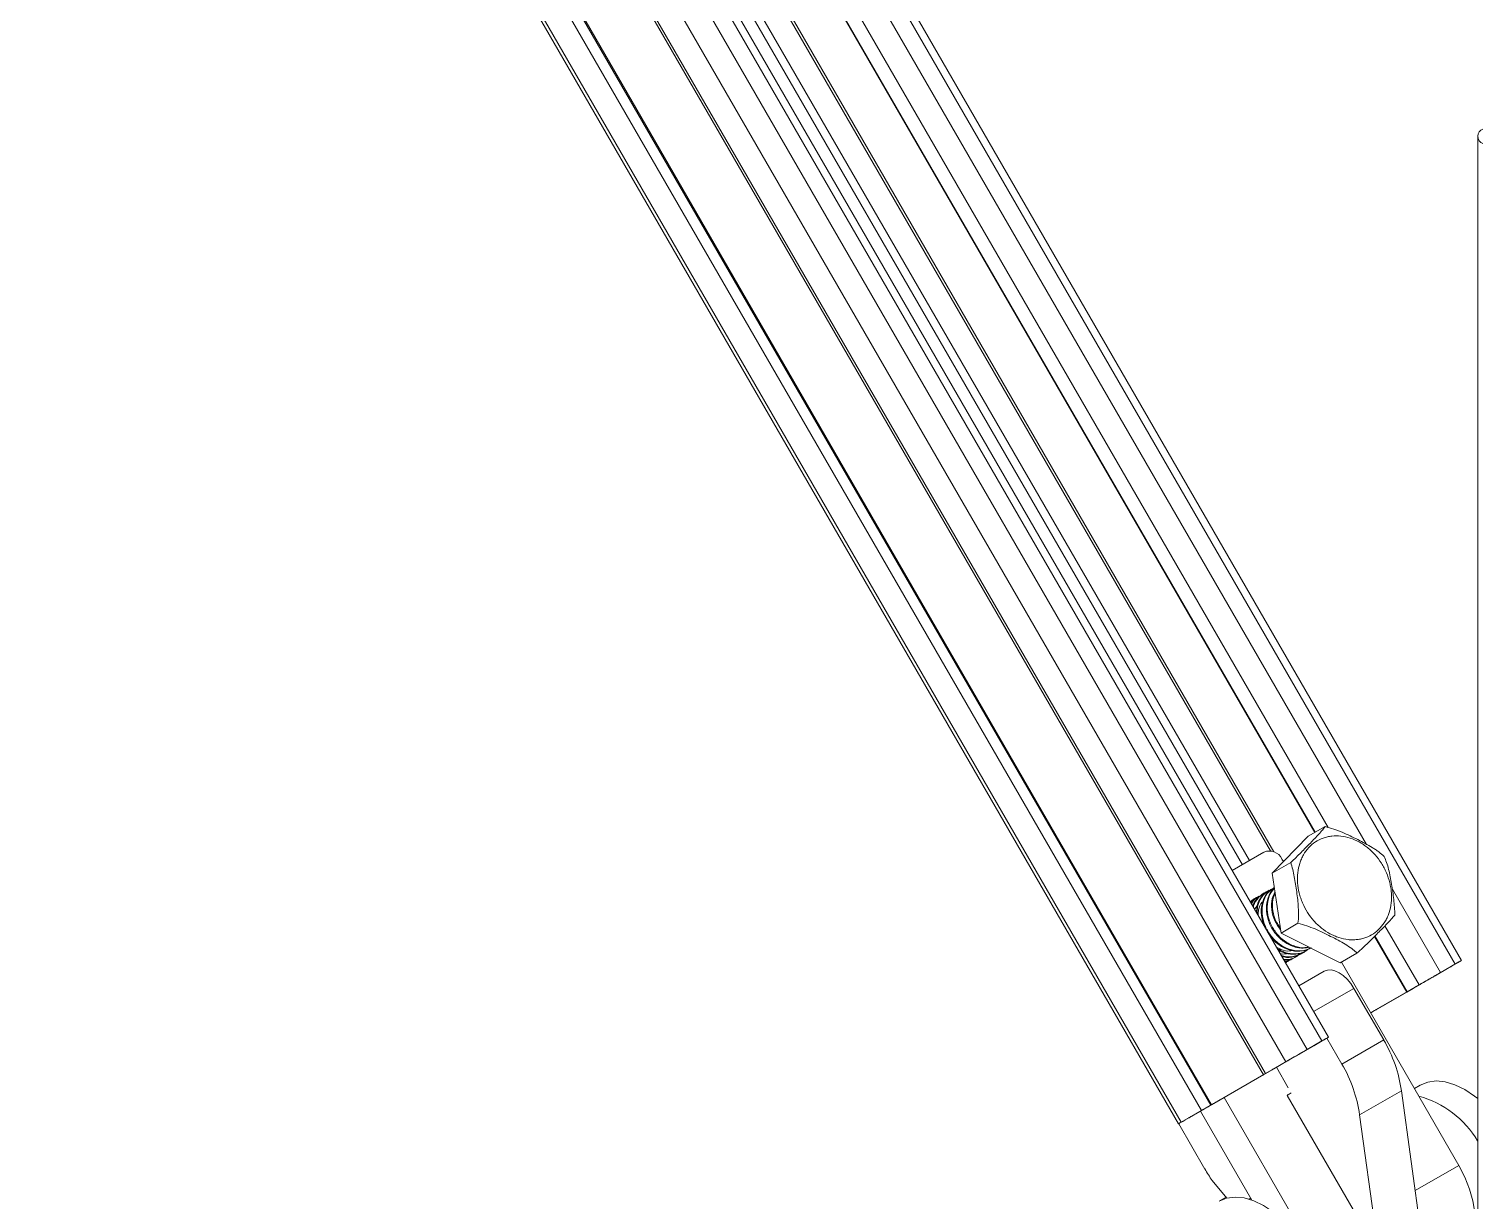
# Model space of a CAD drawing. Extents: x -976302 to -776254, y 5665 to 231437.
# Drawn here: x -793062 to -791827, y 81932 to 82927 of the extents above; entities that cross this region are included whole.
import ezdxf

# ---------------------------------------------------------------- set-up
doc = ezdxf.new("R2010")
doc.units = 0
doc.header["$LTSCALE"] = 1000
doc.header["$MEASUREMENT"] = 0

msp = doc.modelspace()

# ---------------------------------------------------------------- linework, layer by layer
at = {"linetype": 'Continuous', "lineweight": 15}
for p, q in [((-791850.4, 82132.8), (-792826.6, 83823.7)), ((-791850.4, 82132.8), (-792826.6, 83823.7)), ((-791844.9, 82136), (-792821.1, 83826.9)), ((-791844.9, 82136), (-792821.1, 83826.9)), ((-791958, 82070.7), (-792934.3, 83761.6)), ((-791958, 82070.7), (-792934.3, 83761.6)), ((-791976, 82060.3), (-792952.2, 83751.2)), ((-791976, 82060.3), (-792952.2, 83751.2)), ((-791963.5, 82067.5), (-792939.8, 83758.4)), ((-791963.5, 82067.5), (-792939.8, 83758.4)), ((-791994.2, 82049.8), (-792970.5, 83740.7)), ((-791994.2, 82049.8), (-792970.5, 83740.7)), ((-792989.5, 83729.7), (-792013.2, 82038.8)), ((-792989.5, 83729.7), (-792013.2, 82038.8)), ((-792011.5, 82039.8), (-792987.7, 83730.7)), ((-792011.5, 82039.8), (-792987.7, 83730.7)), ((-792058, 82012.9), (-793034.3, 83703.9)), ((-792058, 82012.9), (-793034.3, 83703.9)), ((-792057.3, 82013.3), (-793033.6, 83704.3)), ((-792057.3, 82013.3), (-793033.6, 83704.3)), ((-791925.7, 82234.5), (-792776.1, 83707.5)), ((-791925.7, 82234.5), (-792776.1, 83707.5)), ((-793061.7, 83688), (-792085.4, 81997.1)), ((-793061.7, 83688), (-792085.4, 81997.1)), ((-792083, 81998.5), (-793059.3, 83689.4)), ((-792083, 81998.5), (-793059.3, 83689.4)), ((-792065.8, 82008.5), (-793042, 83699.4)), ((-792065.8, 82008.5), (-793042, 83699.4)), ((-791969.7, 82244.6), (-792789.5, 83664.5)), ((-791969.7, 82244.6), (-792789.5, 83664.5)), ((-791969.4, 82244.8), (-792789.1, 83664.7)), ((-791969.4, 82244.8), (-792789.1, 83664.7)), ((-791958.4, 82249), (-792780, 83672.1)), ((-791958.4, 82249), (-792780, 83672.1)), ((-792821.8, 83639.9), (-792007.2, 82229)), ((-792821.8, 83639.9), (-792007.2, 82229)), ((-792004.4, 82228.2), (-792821, 83642.6)), ((-792004.4, 82228.2), (-792821, 83642.6)), ((-792025, 82220.9), (-792837.7, 83628.5)), ((-792025, 82220.9), (-792837.7, 83628.5)), ((-792031, 82217.3), (-792843.7, 83625)), ((-792031, 82217.3), (-792843.7, 83625)), ((-791831.2, 82836.2), (-791831.2, 81603.5)), ((-791831.2, 82836.2), (-791831.2, 81603.5)), ((-791975.3, 82241.4), (-791960.9, 82249.7)), ((-791975.3, 82241.4), (-791960.9, 82249.7)), ((-791975.3, 82241.4), (-792005.9, 82210)), ((-791975.3, 82241.4), (-792005.9, 82210)), ((-792012.8, 82227.9), (-792039.8, 82212.3)), ((-792012.8, 82227.9), (-792039.8, 82212.3)), ((-792005.9, 82210), (-791990.1, 82219.1)), ((-792005.9, 82210), (-791990.1, 82219.1)), ((-791997.6, 82222.1), (-791996.3, 82219.9)), ((-791997.6, 82222.1), (-791996.3, 82219.9)), ((-792005.9, 82210), (-791998.3, 82159.2)), ((-792005.9, 82210), (-791998.3, 82159.2)), ((-792012.8, 82193), (-792013.5, 82192.6)), ((-792012.8, 82193), (-792013.5, 82192.6)), ((-792008.4, 82195.6), (-792009.1, 82195.1)), ((-792008.4, 82195.6), (-792009.1, 82195.1)), ((-792004.1, 82198), (-792004.7, 82197.7)), ((-792004.1, 82198), (-792004.7, 82197.7)), ((-791862.8, 82125.6), (-791903.7, 82196.5)), ((-791862.8, 82125.6), (-791903.7, 82196.5)), ((-792022.2, 82187.3), (-792024.4, 82185.6)), ((-792022.2, 82187.3), (-792024.4, 82185.6)), ((-792021.6, 82187.9), (-792022.3, 82187.5)), ((-792021.6, 82187.9), (-792022.3, 82187.5)), ((-792020.7, 82179.3), (-792018.3, 82183)), ((-792020.7, 82179.3), (-792018.3, 82183)), ((-792017.2, 82190.5), (-792017.9, 82190.1)), ((-792017.2, 82190.5), (-792017.9, 82190.1)), ((-791998.3, 82159.2), (-791983.9, 82167.5)), ((-791998.3, 82159.2), (-791983.9, 82167.5)), ((-791998.3, 82159.2), (-791948.2, 82133.8)), ((-791998.3, 82159.2), (-791948.2, 82133.8)), ((-791891.5, 82109.1), (-791918.8, 82156.4)), ((-791891.5, 82109.1), (-791918.8, 82156.4)), ((-791891.1, 82109.3), (-791918.5, 82156.7)), ((-791891.1, 82109.3), (-791918.5, 82156.7)), ((-791881.1, 82115.1), (-791910.1, 82165.3)), ((-791881.1, 82115.1), (-791910.1, 82165.3)), ((-791976.7, 82144.1), (-791976, 82144.5)), ((-791976.7, 82144.1), (-791976, 82144.5)), ((-791994.3, 82134), (-791993.6, 82134.4)), ((-791994.3, 82134), (-791993.6, 82134.4)), ((-791989.9, 82136.5), (-791989.2, 82136.9)), ((-791989.9, 82136.5), (-791989.2, 82136.9)), ((-791985.5, 82139), (-791984.8, 82139.4)), ((-791985.5, 82139), (-791984.8, 82139.4)), ((-791981.1, 82141.6), (-791980.4, 82142)), ((-791981.1, 82141.6), (-791980.4, 82142)), ((-791948.2, 82133.8), (-791933.8, 82142.1)), ((-791948.2, 82133.8), (-791933.8, 82142.1)), ((-791947, 82134.5), (-791847.3, 81961.7)), ((-791947, 82134.5), (-791847.3, 81961.7)), ((-791847.3, 82134.6), (-791864.5, 82124.6)), ((-791847.3, 82134.6), (-791864.5, 82124.6)), ((-791862.8, 82125.6), (-791850.4, 82132.8)), ((-791862.8, 82125.6), (-791850.4, 82132.8)), ((-791961.6, 82126.7), (-791983.2, 82114.3)), ((-791961.6, 82126.7), (-791983.2, 82114.3)), ((-791873, 82119.8), (-791917.5, 82094.1)), ((-791873, 82119.8), (-791917.5, 82094.1)), ((-791873.9, 82119.2), (-791884, 82113.4)), ((-791873.9, 82119.2), (-791884, 82113.4)), ((-791871.6, 82120.5), (-791854.4, 82130.5)), ((-791871.6, 82120.5), (-791854.4, 82130.5)), ((-791855.4, 82129.9), (-791867.9, 82122.7)), ((-791855.4, 82129.9), (-791867.9, 82122.7)), ((-791854.4, 82130.5), (-791854.4, 82130.5)), ((-791854.4, 82130.5), (-791854.4, 82130.5)), ((-791936.4, 82112.2), (-791970.6, 82092.5)), ((-791936.4, 82112.2), (-791970.6, 82092.5)), ((-791911.1, 82068.4), (-791936.4, 82112.2)), ((-791911.1, 82068.4), (-791936.4, 82112.2)), ((-791922.1, 82091.4), (-791880.1, 82115.6)), ((-791922.1, 82091.4), (-791880.1, 82115.6)), ((-791886.2, 82112.2), (-791891.5, 82109.1)), ((-791886.2, 82112.2), (-791891.5, 82109.1)), ((-791891.5, 82109.1), (-791891.1, 82109.3)), ((-791891.5, 82109.1), (-791891.1, 82109.3)), ((-791891.1, 82109.3), (-791881.1, 82115.1)), ((-791891.1, 82109.3), (-791881.1, 82115.1)), ((-791884, 82113.4), (-791886.2, 82112.2)), ((-791884, 82113.4), (-791886.2, 82112.2)), ((-791917, 82094.3), (-791917, 82094.3)), ((-791917, 82094.3), (-791917, 82094.3)), ((-791918.8, 82093.3), (-791922.1, 82091.4)), ((-791918.8, 82093.3), (-791922.1, 82091.4)), ((-791946.7, 82047.9), (-791959.4, 82069.9)), ((-791946.7, 82047.9), (-791959.4, 82069.9)), ((-791968.6, 82064.6), (-791981, 82057.4)), ((-791968.6, 82064.6), (-791981, 82057.4)), ((-791972.6, 82062.2), (-791978, 82059.2)), ((-791972.6, 82062.2), (-791978, 82059.2)), ((-791978, 82059.2), (-791977.6, 82059.4)), ((-791978, 82059.2), (-791977.6, 82059.4)), ((-791977.6, 82059.4), (-791967.5, 82065.2)), ((-791977.6, 82059.4), (-791967.5, 82065.2)), ((-791976, 82060.3), (-791963.5, 82067.5)), ((-791976, 82060.3), (-791963.5, 82067.5)), ((-791970.5, 82063.5), (-791972.6, 82062.2)), ((-791970.5, 82063.5), (-791972.6, 82062.2)), ((-791960.4, 82069.3), (-791970.5, 82063.5)), ((-791960.4, 82069.3), (-791970.5, 82063.5)), ((-791967.5, 82065.2), (-791967.5, 82065.2)), ((-791967.5, 82065.2), (-791967.5, 82065.2)), ((-791911.1, 82068.4), (-791946.7, 82047.9)), ((-791911.1, 82068.4), (-791946.7, 82047.9)), ((-792011.5, 82039.8), (-791994.2, 82049.8)), ((-792011.5, 82039.8), (-791994.2, 82049.8)), ((-791987.1, 82053.9), (-792004.4, 82043.9)), ((-791987.1, 82053.9), (-792004.4, 82043.9)), ((-792002.2, 82045.2), (-791992.1, 82027.7)), ((-792002.2, 82045.2), (-791992.1, 82027.7)), ((-792057.3, 82013.3), (-792012.8, 82039)), ((-792057.3, 82013.3), (-792012.8, 82039)), ((-792005.7, 82043.1), (-792050.2, 82017.5)), ((-792005.7, 82043.1), (-792050.2, 82017.5)), ((-792012.8, 82039), (-792012.8, 82039)), ((-792012.8, 82039), (-792012.8, 82039)), ((-792004.3, 82044), (-792004.3, 82044)), ((-792004.3, 82044), (-792004.3, 82044)), ((-791993.2, 82021.3), (-791989.6, 82023.4)), ((-791993.2, 82021.3), (-791989.6, 82023.4)), ((-791992.1, 82021.9), (-791993.2, 82021.3)), ((-791992.1, 82021.9), (-791993.2, 82021.3)), ((-791993.2, 82021.3), (-791930.9, 81913.5)), ((-791993.2, 82021.3), (-791930.9, 81913.5)), ((-791896.1, 82025.2), (-791931.7, 82004.7)), ((-791896.1, 82025.2), (-791931.7, 82004.7)), ((-791878.6, 81899.3), (-791896.1, 82025.2)), ((-791878.6, 81899.3), (-791896.1, 82025.2)), ((-791885, 82027.1), (-791880, 82030)), ((-791885, 82027.1), (-791880, 82030)), ((-792083, 81998.5), (-792065.8, 82008.5)), ((-792083, 81998.5), (-792065.8, 82008.5)), ((-792066.8, 82007.9), (-792079.9, 82000.3)), ((-792066.8, 82007.9), (-792079.9, 82000.3)), ((-792058.6, 82012.6), (-792075.9, 82002.6)), ((-792058.6, 82012.6), (-792075.9, 82002.6)), ((-792074.9, 82003.2), (-792066.8, 82007.9)), ((-792074.9, 82003.2), (-792066.8, 82007.9)), ((-792023.2, 81932.3), (-792066.8, 82007.9)), ((-792023.2, 81932.3), (-792066.8, 82007.9)), ((-792046.7, 82019.5), (-791971.8, 81889.8)), ((-792046.7, 82019.5), (-791971.8, 81889.8)), ((-792085.2, 81997.2), (-792063, 81958.7)), ((-792085.2, 81997.2), (-792063, 81958.7)), ((-792074.9, 82003.2), (-792074.9, 82003.2)), ((-792074.9, 82003.2), (-792074.9, 82003.2)), ((-791914.2, 81878.8), (-791931.7, 82004.7)), ((-791914.2, 81878.8), (-791931.7, 82004.7)), ((-791847.3, 81961.7), (-791884.3, 81940.3)), ((-791847.3, 81961.7), (-791884.3, 81940.3)), ((-792056.7, 81948.9), (-792044.2, 81934)), ((-792056.7, 81948.9), (-792044.2, 81934)), ((-792044.9, 81934.8), (-792050.1, 81931.8)), ((-792044.9, 81934.8), (-792050.1, 81931.8)), ((-792024, 81933.8), (-792025.3, 81933)), ((-792024, 81933.8), (-792025.3, 81933))]:
    msp.add_line(p, q, dxfattribs=at)
at = {"linetype": 'Continuous', "lineweight": 15, "flags": 128}
for points in [[(-791850.4, 82132.8), (-791848.4, 82133.9), (-791846.9, 82134.8), (-791845.7, 82135.5), (-791845, 82135.9), (-791844.9, 82136), (-791845.2, 82135.8), (-791846, 82135.3), (-791847.3, 82134.6)], [(-791850.4, 82132.8), (-791848.4, 82133.9), (-791846.9, 82134.8), (-791845.7, 82135.5), (-791845, 82135.9), (-791844.9, 82136), (-791845.2, 82135.8), (-791846, 82135.3), (-791847.3, 82134.6)], [(-791936.4, 82112.2), (-791939.1, 82116.3), (-791942.2, 82120), (-791945.5, 82123.1), (-791949, 82125.5), (-791952.5, 82127.1), (-791955.8, 82127.8), (-791958.9, 82127.7), (-791961.6, 82126.7)], [(-791936.4, 82112.2), (-791939.1, 82116.3), (-791942.2, 82120), (-791945.5, 82123.1), (-791949, 82125.5), (-791952.5, 82127.1), (-791955.8, 82127.8), (-791958.9, 82127.7), (-791961.6, 82126.7)], [(-791881.1, 82115.1), (-791879.4, 82116.1), (-791877.4, 82117.2), (-791875.1, 82118.6), (-791872.6, 82120), (-791870, 82121.5), (-791867.5, 82122.9), (-791865.1, 82124.3), (-791862.8, 82125.6)], [(-791881.1, 82115.1), (-791879.4, 82116.1), (-791877.4, 82117.2), (-791875.1, 82118.6), (-791872.6, 82120), (-791870, 82121.5), (-791867.5, 82122.9), (-791865.1, 82124.3), (-791862.8, 82125.6)], [(-791880.1, 82115.6), (-791879.2, 82116.2), (-791878.2, 82116.8), (-791877.2, 82117.3), (-791876.1, 82117.9), (-791875, 82118.6), (-791873.9, 82119.2), (-791872.8, 82119.9), (-791871.6, 82120.5)], [(-791880.1, 82115.6), (-791879.2, 82116.2), (-791878.2, 82116.8), (-791877.2, 82117.3), (-791876.1, 82117.9), (-791875, 82118.6), (-791873.9, 82119.2), (-791872.8, 82119.9), (-791871.6, 82120.5)], [(-791867.9, 82122.7), (-791868.6, 82122.3), (-791869.4, 82121.8), (-791870.3, 82121.3), (-791871.1, 82120.8), (-791871.9, 82120.4), (-791872.7, 82119.9), (-791873.4, 82119.5), (-791873.9, 82119.2)], [(-791867.9, 82122.7), (-791868.6, 82122.3), (-791869.4, 82121.8), (-791870.3, 82121.3), (-791871.1, 82120.8), (-791871.9, 82120.4), (-791872.7, 82119.9), (-791873.4, 82119.5), (-791873.9, 82119.2)], [(-791872.3, 82120.2), (-791872.4, 82120.1), (-791872.5, 82120), (-791872.6, 82120), (-791872.7, 82119.9), (-791872.8, 82119.9), (-791872.8, 82119.8), (-791872.9, 82119.8), (-791873, 82119.8)], [(-791872.3, 82120.2), (-791872.4, 82120.1), (-791872.5, 82120), (-791872.6, 82120), (-791872.7, 82119.9), (-791872.8, 82119.9), (-791872.8, 82119.8), (-791872.9, 82119.8), (-791873, 82119.8)], [(-791864.5, 82124.6), (-791865.2, 82124.2), (-791866, 82123.8), (-791866.9, 82123.2), (-791867.9, 82122.7), (-791868.9, 82122.1), (-791870, 82121.5), (-791871.1, 82120.8), (-791872.3, 82120.2)], [(-791864.5, 82124.6), (-791865.2, 82124.2), (-791866, 82123.8), (-791866.9, 82123.2), (-791867.9, 82122.7), (-791868.9, 82122.1), (-791870, 82121.5), (-791871.1, 82120.8), (-791872.3, 82120.2)], [(-791854.4, 82130.5), (-791853.9, 82130.8), (-791853.7, 82130.9), (-791853.6, 82131), (-791853.6, 82130.9), (-791853.9, 82130.8), (-791854.2, 82130.6), (-791854.8, 82130.3), (-791855.4, 82129.9)], [(-791854.4, 82130.5), (-791853.9, 82130.8), (-791853.7, 82130.9), (-791853.6, 82131), (-791853.6, 82130.9), (-791853.9, 82130.8), (-791854.2, 82130.6), (-791854.8, 82130.3), (-791855.4, 82129.9)], [(-791917.6, 82094), (-791917.3, 82094.2), (-791917.1, 82094.3), (-791917, 82094.3), (-791917.1, 82094.3), (-791917.4, 82094.1), (-791917.7, 82093.9), (-791918.2, 82093.6), (-791918.8, 82093.3)], [(-791917.6, 82094), (-791917.3, 82094.2), (-791917.1, 82094.3), (-791917, 82094.3), (-791917.1, 82094.3), (-791917.4, 82094.1), (-791917.7, 82093.9), (-791918.2, 82093.6), (-791918.8, 82093.3)], [(-791917.5, 82094.1), (-791917.5, 82094), (-791917.6, 82094), (-791917.6, 82094), (-791917.6, 82094), (-791917.6, 82094), (-791917.6, 82094), (-791917.6, 82094), (-791917.6, 82094)], [(-791917.5, 82094.1), (-791917.5, 82094), (-791917.6, 82094), (-791917.6, 82094), (-791917.6, 82094), (-791917.6, 82094), (-791917.6, 82094), (-791917.6, 82094), (-791917.6, 82094)], [(-791963.5, 82067.5), (-791961.6, 82068.6), (-791960, 82069.5), (-791958.9, 82070.2), (-791958.2, 82070.6), (-791958, 82070.7), (-791958.3, 82070.5), (-791959.1, 82070), (-791960.4, 82069.3)], [(-791963.5, 82067.5), (-791961.6, 82068.6), (-791960, 82069.5), (-791958.9, 82070.2), (-791958.2, 82070.6), (-791958, 82070.7), (-791958.3, 82070.5), (-791959.1, 82070), (-791960.4, 82069.3)], [(-791994.2, 82049.8), (-791992.5, 82050.7), (-791990.5, 82051.9), (-791988.2, 82053.2), (-791985.7, 82054.7), (-791983.2, 82056.1), (-791980.6, 82057.6), (-791978.2, 82059), (-791976, 82060.3)], [(-791994.2, 82049.8), (-791992.5, 82050.7), (-791990.5, 82051.9), (-791988.2, 82053.2), (-791985.7, 82054.7), (-791983.2, 82056.1), (-791980.6, 82057.6), (-791978.2, 82059), (-791976, 82060.3)], [(-791981, 82057.4), (-791981.8, 82057), (-791982.6, 82056.5), (-791983.4, 82056), (-791984.3, 82055.5), (-791985.1, 82055), (-791985.9, 82054.6), (-791986.5, 82054.2), (-791987.1, 82053.9)], [(-791981, 82057.4), (-791981.8, 82057), (-791982.6, 82056.5), (-791983.4, 82056), (-791984.3, 82055.5), (-791985.1, 82055), (-791985.9, 82054.6), (-791986.5, 82054.2), (-791987.1, 82053.9)], [(-791967.5, 82065.2), (-791967.1, 82065.4), (-791966.8, 82065.6), (-791966.7, 82065.6), (-791966.8, 82065.6), (-791967, 82065.5), (-791967.4, 82065.3), (-791967.9, 82065), (-791968.6, 82064.6)], [(-791967.5, 82065.2), (-791967.1, 82065.4), (-791966.8, 82065.6), (-791966.7, 82065.6), (-791966.8, 82065.6), (-791967, 82065.5), (-791967.4, 82065.3), (-791967.9, 82065), (-791968.6, 82064.6)], [(-792012.7, 82039.1), (-792013, 82038.9), (-792013.2, 82038.8), (-792013.2, 82038.8), (-792013.1, 82038.8), (-792012.9, 82039), (-792012.6, 82039.2), (-792012.1, 82039.5), (-792011.5, 82039.8)], [(-792012.7, 82039.1), (-792013, 82038.9), (-792013.2, 82038.8), (-792013.2, 82038.8), (-792013.1, 82038.8), (-792012.9, 82039), (-792012.6, 82039.2), (-792012.1, 82039.5), (-792011.5, 82039.8)], [(-792012.8, 82039), (-792012.8, 82039.1), (-792012.7, 82039.1), (-792012.7, 82039.1), (-792012.7, 82039.1), (-792012.7, 82039.1), (-792012.7, 82039.1), (-792012.7, 82039.1), (-792012.7, 82039.1)], [(-792012.8, 82039), (-792012.8, 82039.1), (-792012.7, 82039.1), (-792012.7, 82039.1), (-792012.7, 82039.1), (-792012.7, 82039.1), (-792012.7, 82039.1), (-792012.7, 82039.1), (-792012.7, 82039.1)], [(-792004.4, 82043.9), (-792004.3, 82044), (-792004.3, 82043.9), (-792004.4, 82043.9), (-792004.5, 82043.8), (-792004.7, 82043.7), (-792005, 82043.6), (-792005.3, 82043.4), (-792005.7, 82043.1)], [(-792004.4, 82043.9), (-792004.3, 82044), (-792004.3, 82043.9), (-792004.4, 82043.9), (-792004.5, 82043.8), (-792004.7, 82043.7), (-792005, 82043.6), (-792005.3, 82043.4), (-792005.7, 82043.1)], [(-791880, 82030), (-791873.7, 82032.6), (-791866.5, 82033.5), (-791858.8, 82032.7), (-791850.7, 82030.3), (-791842.3, 82026.2), (-791834, 82020.6), (-791831.2, 82018.5)], [(-791880, 82030), (-791873.7, 82032.6), (-791866.5, 82033.5), (-791858.8, 82032.7), (-791850.7, 82030.3), (-791842.3, 82026.2), (-791834, 82020.6), (-791831.2, 82018.5)], [(-792065.8, 82008.5), (-792065.1, 82008.9), (-792064.2, 82009.3), (-792063.3, 82009.9), (-792062.4, 82010.4), (-792061.3, 82011), (-792060.3, 82011.6), (-792059.1, 82012.3), (-792058, 82012.9)], [(-792065.8, 82008.5), (-792065.1, 82008.9), (-792064.2, 82009.3), (-792063.3, 82009.9), (-792062.4, 82010.4), (-792061.3, 82011), (-792060.3, 82011.6), (-792059.1, 82012.3), (-792058, 82012.9)], [(-792057.9, 82013), (-792058, 82012.9), (-792058.1, 82012.9), (-792058.2, 82012.8), (-792058.3, 82012.7), (-792058.4, 82012.7), (-792058.5, 82012.6), (-792058.6, 82012.6), (-792058.6, 82012.6)], [(-792057.9, 82013), (-792058, 82012.9), (-792058.1, 82012.9), (-792058.2, 82012.8), (-792058.3, 82012.7), (-792058.4, 82012.7), (-792058.5, 82012.6), (-792058.6, 82012.6), (-792058.6, 82012.6)], [(-792058, 82012.9), (-792057.9, 82013), (-792057.8, 82013.1), (-792057.7, 82013.1), (-792057.6, 82013.2), (-792057.5, 82013.2), (-792057.4, 82013.3), (-792057.4, 82013.3), (-792057.3, 82013.3)], [(-792058, 82012.9), (-792057.9, 82013), (-792057.8, 82013.1), (-792057.7, 82013.1), (-792057.6, 82013.2), (-792057.5, 82013.2), (-792057.4, 82013.3), (-792057.4, 82013.3), (-792057.3, 82013.3)], [(-792050.2, 82017.5), (-792050.9, 82017), (-792051.7, 82016.6), (-792052.6, 82016.1), (-792053.6, 82015.5), (-792054.6, 82014.9), (-792055.7, 82014.3), (-792056.8, 82013.6), (-792057.9, 82013)], [(-792050.2, 82017.5), (-792050.9, 82017), (-792051.7, 82016.6), (-792052.6, 82016.1), (-792053.6, 82015.5), (-792054.6, 82014.9), (-792055.7, 82014.3), (-792056.8, 82013.6), (-792057.9, 82013)], [(-792079.9, 82000.3), (-792081.8, 81999.2), (-792083.4, 81998.3), (-792084.6, 81997.6), (-792085.2, 81997.2), (-792085.4, 81997.1), (-792085.1, 81997.3), (-792084.3, 81997.8), (-792083, 81998.5)], [(-792079.9, 82000.3), (-792081.8, 81999.2), (-792083.4, 81998.3), (-792084.6, 81997.6), (-792085.2, 81997.2), (-792085.4, 81997.1), (-792085.1, 81997.3), (-792084.3, 81997.8), (-792083, 81998.5)], [(-792075.9, 82002.6), (-792076.3, 82002.4), (-792076.6, 82002.2), (-792076.7, 82002.1), (-792076.7, 82002.2), (-792076.4, 82002.3), (-792076, 82002.5), (-792075.5, 82002.8), (-792074.9, 82003.2)], [(-792075.9, 82002.6), (-792076.3, 82002.4), (-792076.6, 82002.2), (-792076.7, 82002.1), (-792076.7, 82002.2), (-792076.4, 82002.3), (-792076, 82002.5), (-792075.5, 82002.8), (-792074.9, 82003.2)], [(-791847.3, 81961.7), (-791842.2, 81951.8), (-791838.2, 81941.7), (-791835.3, 81931.6), (-791833.8, 81921.8), (-791833.5, 81912.5), (-791834.6, 81904.1), (-791836.9, 81896.8), (-791840.5, 81890.7), (-791845.2, 81886.1), (-791847.3, 81884.7)], [(-791847.3, 81961.7), (-791842.2, 81951.8), (-791838.2, 81941.7), (-791835.3, 81931.6), (-791833.8, 81921.8), (-791833.5, 81912.5), (-791834.6, 81904.1), (-791836.9, 81896.8), (-791840.5, 81890.7), (-791845.2, 81886.1), (-791847.3, 81884.7)], [(-792050.8, 81931.4), (-792044.5, 81934), (-792037.3, 81934.9), (-792029.6, 81934.1), (-792021.5, 81931.7), (-792013.1, 81927.6), (-792004.8, 81922), (-791996.6, 81915.1), (-791988.9, 81906.9), (-791981.7, 81897.7), (-791975.4, 81887.8), (-791969.9, 81877.3), (-791965.5, 81866.5), (-791962.3, 81855.7), (-791960.4, 81845.2), (-791959.7, 81835.2)], [(-792050.8, 81931.4), (-792044.5, 81934), (-792037.3, 81934.9), (-792029.6, 81934.1), (-792021.5, 81931.7), (-792013.1, 81927.6), (-792004.8, 81922), (-791996.6, 81915.1), (-791988.9, 81906.9), (-791981.7, 81897.7), (-791975.4, 81887.8), (-791969.9, 81877.3), (-791965.5, 81866.5), (-791962.3, 81855.7), (-791960.4, 81845.2), (-791959.7, 81835.2)]]:
    msp.add_lwpolyline(points, dxfattribs=at)
at = {"linetype": 'Continuous', "lineweight": 15}
for centre, radius, start, end in [((-791824.5, 82836.2), 6.59, 110.7834, 249.2166), ((-791824.5, 82836.2), 6.59, 110.7834, 249.2166), ((-792008.1, 82217.3), 11.6, 24.8163, 113.6431), ((-792008.1, 82217.3), 11.6, 24.8163, 113.6431), ((-792010.9, 82009.4), 115.9, 7.8277, 30.5958), ((-792010.9, 82009.4), 115.9, 7.8277, 30.5958), ((-792046.4, 81988.9), 115.9, 7.8277, 30.5958), ((-792046.4, 81988.9), 115.9, 7.8277, 30.5958), ((-791904, 81938.9), 84.8, 30.9555, 74.4569), ((-791904, 81938.9), 84.8, 30.9555, 74.4569), ((-791950.6, 82023.6), 129.8, 209.9918, 215.1514), ((-791950.6, 82023.6), 129.8, 209.9918, 215.1514)]:
    msp.add_arc(centre, radius, start, end, dxfattribs=at)
for points, knots in [([(-791960.9, 82249.7), (-791961.5, 82248.8), (-791962.3, 82247.8), (-791964.1, 82245.7), (-791965.1, 82244.5), (-791967.3, 82242.1), (-791968.5, 82240.8), (-791970.9, 82238.3), (-791972.1, 82237), (-791974.6, 82234.4), (-791975.9, 82233.1), (-791978.6, 82230.4), (-791979.9, 82229), (-791982.7, 82226.3), (-791984.1, 82224.9), (-791987, 82222), (-791988.5, 82220.6), (-791990.1, 82219.1)], [0, 0, 0, 0, 0.125, 0.125, 0.25, 0.25, 0.375, 0.375, 0.5, 0.5, 0.625, 0.625, 0.75, 0.75, 0.875, 0.875, 1, 1, 1, 1]), ([(-791960.9, 82249.7), (-791961.5, 82248.8), (-791962.3, 82247.8), (-791964.1, 82245.7), (-791965.1, 82244.5), (-791967.3, 82242.1), (-791968.5, 82240.8), (-791970.9, 82238.3), (-791972.1, 82237), (-791974.6, 82234.4), (-791975.9, 82233.1), (-791978.6, 82230.4), (-791979.9, 82229), (-791982.7, 82226.3), (-791984.1, 82224.9), (-791987, 82222), (-791988.5, 82220.6), (-791990.1, 82219.1)], [0, 0, 0, 0, 0.125, 0.125, 0.25, 0.25, 0.375, 0.375, 0.5, 0.5, 0.625, 0.625, 0.75, 0.75, 0.875, 0.875, 1, 1, 1, 1]), ([(-791910.8, 82224.3), (-791912.1, 82225.6), (-791913.6, 82226.9), (-791916.2, 82228.8), (-791917.1, 82229.4), (-791918.9, 82230.7), (-791919.9, 82231.3), (-791922.8, 82233), (-791924.8, 82234.2), (-791928.9, 82236.4), (-791931, 82237.5), (-791935.3, 82239.7), (-791937.5, 82240.7), (-791941.9, 82242.8), (-791944.1, 82243.8), (-791948.7, 82245.8), (-791951.1, 82246.7), (-791955.9, 82248.4), (-791958.4, 82249.1), (-791960.9, 82249.7)], [0, 0, 0, 0, 0.125, 0.125, 0.1875, 0.1875, 0.25, 0.25, 0.375, 0.375, 0.5, 0.5, 0.625, 0.625, 0.75, 0.75, 0.875, 0.875, 1, 1, 1, 1]), ([(-791910.8, 82224.3), (-791912.1, 82225.6), (-791913.6, 82226.9), (-791916.2, 82228.8), (-791917.1, 82229.4), (-791918.9, 82230.7), (-791919.9, 82231.3), (-791922.8, 82233), (-791924.8, 82234.2), (-791928.9, 82236.4), (-791931, 82237.5), (-791935.3, 82239.7), (-791937.5, 82240.7), (-791941.9, 82242.8), (-791944.1, 82243.8), (-791948.7, 82245.8), (-791951.1, 82246.7), (-791955.9, 82248.4), (-791958.4, 82249.1), (-791960.9, 82249.7)], [0, 0, 0, 0, 0.125, 0.125, 0.1875, 0.1875, 0.25, 0.25, 0.375, 0.375, 0.5, 0.5, 0.625, 0.625, 0.75, 0.75, 0.875, 0.875, 1, 1, 1, 1]), ([(-791969.1, 82236.6), (-791967, 82237.9), (-791964.8, 82239), (-791961.3, 82240.3), (-791960.1, 82240.6), (-791957.7, 82241.2), (-791956.4, 82241.4), (-791952.6, 82241.8), (-791950.1, 82241.8), (-791944.9, 82241.3), (-791942.2, 82240.7), (-791937, 82239), (-791934.5, 82237.9), (-791930.7, 82235.9), (-791929.5, 82235.1), (-791927.1, 82233.5), (-791924.8, 82231.8), (-791922.6, 82229.9), (-791920.4, 82227.8), (-791919.4, 82226.7), (-791916.4, 82223.4), (-791914.6, 82221), (-791912.2, 82217.2), (-791911.4, 82215.9), (-791910, 82213.2), (-791909.4, 82211.8), (-791907.6, 82207.7), (-791906.6, 82204.8), (-791905.6, 82200.5), (-791905.3, 82199.1), (-791904.8, 82196.2), (-791904.7, 82194.7), (-791904.4, 82190.4), (-791904.4, 82187.6), (-791905.1, 82182), (-791905.6, 82179.3), (-791906.8, 82175.5), (-791907.3, 82174.3), (-791908.3, 82171.9), (-791908.9, 82170.7), (-791910.9, 82167.4), (-791912.4, 82165.3), (-791915.8, 82161.7), (-791917.7, 82160), (-791921.8, 82157.3), (-791924, 82156.2), (-791927.5, 82154.9), (-791928.7, 82154.6), (-791931.1, 82154), (-791933.6, 82153.6), (-791936.1, 82153.5), (-791938.7, 82153.5), (-791940, 82153.5), (-791943.9, 82154), (-791946.6, 82154.5), (-791950.4, 82155.8), (-791951.7, 82156.3), (-791954.3, 82157.4), (-791955.6, 82158), (-791959.3, 82160), (-791961.7, 82161.6), (-791965.1, 82164.4), (-791966.2, 82165.4), (-791968.4, 82167.4), (-791969.4, 82168.5), (-791972.4, 82171.8), (-791974.2, 82174.2), (-791977.4, 82179.3), (-791978.8, 82182), (-791980.6, 82186.1), (-791981.1, 82187.5), (-791982.1, 82190.4), (-791982.5, 82191.8), (-791983.6, 82196.2), (-791984, 82199), (-791984.4, 82204.8), (-791984.4, 82207.7), (-791983.7, 82213.2), (-791983.2, 82215.8), (-791982, 82219.7), (-791981.5, 82220.9), (-791980.4, 82223.3), (-791979.9, 82224.5), (-791978, 82227.8), (-791976.5, 82229.9), (-791973, 82233.6), (-791971.1, 82235.2), (-791969.1, 82236.6)], [0, 0, 0, 0, 0.03125, 0.03125, 0.046875, 0.046875, 0.0625, 0.0625, 0.09375, 0.09375, 0.125, 0.125, 0.15625, 0.15625, 0.171875, 0.171875, 0.1875, 0.203125, 0.203125, 0.21875, 0.21875, 0.25, 0.25, 0.265625, 0.265625, 0.28125, 0.28125, 0.3125, 0.3125, 0.328125, 0.328125, 0.34375, 0.34375, 0.375, 0.375, 0.40625, 0.40625, 0.421875, 0.421875, 0.4375, 0.4375, 0.46875, 0.46875, 0.5, 0.5, 0.53125, 0.53125, 0.546875, 0.546875, 0.5625, 0.578125, 0.578125, 0.59375, 0.59375, 0.625, 0.625, 0.640625, 0.640625, 0.65625, 0.65625, 0.6875, 0.6875, 0.703125, 0.703125, 0.71875, 0.71875, 0.75, 0.75, 0.78125, 0.78125, 0.796875, 0.796875, 0.8125, 0.8125, 0.84375, 0.84375, 0.875, 0.875, 0.90625, 0.90625, 0.921875, 0.921875, 0.9375, 0.9375, 0.96875, 0.96875, 1, 1, 1, 1]), ([(-791969.1, 82236.6), (-791967, 82237.9), (-791964.8, 82239), (-791961.3, 82240.3), (-791960.1, 82240.6), (-791957.7, 82241.2), (-791956.4, 82241.4), (-791952.6, 82241.8), (-791950.1, 82241.8), (-791944.9, 82241.3), (-791942.2, 82240.7), (-791937, 82239), (-791934.5, 82237.9), (-791930.7, 82235.9), (-791929.5, 82235.1), (-791927.1, 82233.5), (-791924.8, 82231.8), (-791922.6, 82229.9), (-791920.4, 82227.8), (-791919.4, 82226.7), (-791916.4, 82223.4), (-791914.6, 82221), (-791912.2, 82217.2), (-791911.4, 82215.9), (-791910, 82213.2), (-791909.4, 82211.8), (-791907.6, 82207.7), (-791906.6, 82204.8), (-791905.6, 82200.5), (-791905.3, 82199.1), (-791904.8, 82196.2), (-791904.7, 82194.7), (-791904.4, 82190.4), (-791904.4, 82187.6), (-791905.1, 82182), (-791905.6, 82179.3), (-791906.8, 82175.5), (-791907.3, 82174.3), (-791908.3, 82171.9), (-791908.9, 82170.7), (-791910.9, 82167.4), (-791912.4, 82165.3), (-791915.8, 82161.7), (-791917.7, 82160), (-791921.8, 82157.3), (-791924, 82156.2), (-791927.5, 82154.9), (-791928.7, 82154.6), (-791931.1, 82154), (-791933.6, 82153.6), (-791936.1, 82153.5), (-791938.7, 82153.5), (-791940, 82153.5), (-791943.9, 82154), (-791946.6, 82154.5), (-791950.4, 82155.8), (-791951.7, 82156.3), (-791954.3, 82157.4), (-791955.6, 82158), (-791959.3, 82160), (-791961.7, 82161.6), (-791965.1, 82164.4), (-791966.2, 82165.4), (-791968.4, 82167.4), (-791969.4, 82168.5), (-791972.4, 82171.8), (-791974.2, 82174.2), (-791977.4, 82179.3), (-791978.8, 82182), (-791980.6, 82186.1), (-791981.1, 82187.5), (-791982.1, 82190.4), (-791982.5, 82191.8), (-791983.6, 82196.2), (-791984, 82199), (-791984.4, 82204.8), (-791984.4, 82207.7), (-791983.7, 82213.2), (-791983.2, 82215.8), (-791982, 82219.7), (-791981.5, 82220.9), (-791980.4, 82223.3), (-791979.9, 82224.5), (-791978, 82227.8), (-791976.5, 82229.9), (-791973, 82233.6), (-791971.1, 82235.2), (-791969.1, 82236.6)], [0, 0, 0, 0, 0.03125, 0.03125, 0.046875, 0.046875, 0.0625, 0.0625, 0.09375, 0.09375, 0.125, 0.125, 0.15625, 0.15625, 0.171875, 0.171875, 0.1875, 0.203125, 0.203125, 0.21875, 0.21875, 0.25, 0.25, 0.265625, 0.265625, 0.28125, 0.28125, 0.3125, 0.3125, 0.328125, 0.328125, 0.34375, 0.34375, 0.375, 0.375, 0.40625, 0.40625, 0.421875, 0.421875, 0.4375, 0.4375, 0.46875, 0.46875, 0.5, 0.5, 0.53125, 0.53125, 0.546875, 0.546875, 0.5625, 0.578125, 0.578125, 0.59375, 0.59375, 0.625, 0.625, 0.640625, 0.640625, 0.65625, 0.65625, 0.6875, 0.6875, 0.703125, 0.703125, 0.71875, 0.71875, 0.75, 0.75, 0.78125, 0.78125, 0.796875, 0.796875, 0.8125, 0.8125, 0.84375, 0.84375, 0.875, 0.875, 0.90625, 0.90625, 0.921875, 0.921875, 0.9375, 0.9375, 0.96875, 0.96875, 1, 1, 1, 1]), ([(-791990.1, 82219.1), (-791989.4, 82217.2), (-791988.9, 82215.2), (-791987.9, 82211.2), (-791987.5, 82209.1), (-791986.7, 82204.9), (-791986.3, 82202.8), (-791985.6, 82198.5), (-791985.3, 82196.4), (-791984.7, 82192), (-791984.4, 82189.8), (-791983.9, 82185.4), (-791983.8, 82183.2), (-791983.5, 82178.8), (-791983.4, 82176.5), (-791983.5, 82172), (-791983.6, 82169.7), (-791983.9, 82167.5)], [0, 0, 0, 0, 0.125, 0.125, 0.25, 0.25, 0.375, 0.375, 0.5, 0.5, 0.625, 0.625, 0.75, 0.75, 0.875, 0.875, 1, 1, 1, 1]), ([(-791990.1, 82219.1), (-791989.4, 82217.2), (-791988.9, 82215.2), (-791987.9, 82211.2), (-791987.5, 82209.1), (-791986.7, 82204.9), (-791986.3, 82202.8), (-791985.6, 82198.5), (-791985.3, 82196.4), (-791984.7, 82192), (-791984.4, 82189.8), (-791983.9, 82185.4), (-791983.8, 82183.2), (-791983.5, 82178.8), (-791983.4, 82176.5), (-791983.5, 82172), (-791983.6, 82169.7), (-791983.9, 82167.5)], [0, 0, 0, 0, 0.125, 0.125, 0.25, 0.25, 0.375, 0.375, 0.5, 0.5, 0.625, 0.625, 0.75, 0.75, 0.875, 0.875, 1, 1, 1, 1]), ([(-791901.7, 82174.4), (-791901.7, 82176.6), (-791901.8, 82178.9), (-791902.1, 82183.3), (-791902.3, 82185.6), (-791902.8, 82189.9), (-791903.1, 82192.1), (-791903.7, 82196.4), (-791904, 82198.6), (-791904.7, 82202.9), (-791905.1, 82205), (-791905.9, 82209.2), (-791906.4, 82211.3), (-791907.4, 82215.3), (-791908, 82217.3), (-791909.3, 82221), (-791910, 82222.7), (-791910.8, 82224.3)], [0, 0, 0, 0, 0.125, 0.125, 0.25, 0.25, 0.375, 0.375, 0.5, 0.5, 0.625, 0.625, 0.75, 0.75, 0.875, 0.875, 1, 1, 1, 1]), ([(-791901.7, 82174.4), (-791901.7, 82176.6), (-791901.8, 82178.9), (-791902.1, 82183.3), (-791902.3, 82185.6), (-791902.8, 82189.9), (-791903.1, 82192.1), (-791903.7, 82196.4), (-791904, 82198.6), (-791904.7, 82202.9), (-791905.1, 82205), (-791905.9, 82209.2), (-791906.4, 82211.3), (-791907.4, 82215.3), (-791908, 82217.3), (-791909.3, 82221), (-791910, 82222.7), (-791910.8, 82224.3)], [0, 0, 0, 0, 0.125, 0.125, 0.25, 0.25, 0.375, 0.375, 0.5, 0.5, 0.625, 0.625, 0.75, 0.75, 0.875, 0.875, 1, 1, 1, 1]), ([(-792021.8, 82181.2), (-792021.8, 82181.5), (-792021.2, 82184.9), (-792017.4, 82189.5), (-792013.3, 82193.6), (-792010.4, 82194.1), (-792010.1, 82194.2)], [0, 0, 0, 0, 0.052709, 0.50851, 0.964449, 1, 1, 1, 1]), ([(-792021.8, 82181.2), (-792021.8, 82181.5), (-792021.2, 82184.9), (-792017.4, 82189.5), (-792013.3, 82193.6), (-792010.4, 82194.1), (-792010.1, 82194.2)], [0, 0, 0, 0, 0.052709, 0.50851, 0.964449, 1, 1, 1, 1]), ([(-792009.1, 82195.1), (-792011.1, 82193.6), (-792015.3, 82190.4), (-792018.8, 82183.6), (-792019, 82178.5), (-792019.1, 82176.5)], [0, 0, 0, 0, 0.368605, 0.754374, 1, 1, 1, 1]), ([(-792009.1, 82195.1), (-792011.1, 82193.6), (-792015.3, 82190.4), (-792018.8, 82183.6), (-792019, 82178.5), (-792019.1, 82176.5)], [0, 0, 0, 0, 0.368605, 0.754374, 1, 1, 1, 1]), ([(-792018.5, 82175.4), (-792018.5, 82177.5), (-792018.5, 82182.7), (-792015.2, 82189.5), (-792011.4, 82194.3), (-792008.6, 82195.3), (-792008.4, 82195.4)], [0, 0, 0, 0, 0.234948, 0.597582, 0.960304, 1, 1, 1, 1]), ([(-792018.5, 82175.4), (-792018.5, 82177.5), (-792018.5, 82182.7), (-792015.2, 82189.5), (-792011.4, 82194.3), (-792008.6, 82195.3), (-792008.4, 82195.4)], [0, 0, 0, 0, 0.234948, 0.597582, 0.960304, 1, 1, 1, 1]), ([(-792004.5, 82197.3), (-792005.4, 82197), (-792008.7, 82195.5), (-792012.6, 82190), (-792015.3, 82181.6), (-792015.2, 82172.4), (-792012.9, 82166.6), (-792011.8, 82163.9)], [0, 0, 0, 0, 0.083052, 0.320758, 0.558443, 0.796114, 1, 1, 1, 1]), ([(-792004.5, 82197.3), (-792005.4, 82197), (-792008.7, 82195.5), (-792012.6, 82190), (-792015.3, 82181.6), (-792015.2, 82172.4), (-792012.9, 82166.6), (-792011.8, 82163.9)], [0, 0, 0, 0, 0.083052, 0.320758, 0.558443, 0.796114, 1, 1, 1, 1]), ([(-791973.4, 82146.6), (-791974.9, 82145.8), (-791979, 82143.8), (-791987, 82144), (-791996, 82147), (-792004.1, 82153.1), (-792010.3, 82161.3), (-792014.1, 82170.8), (-792014.8, 82180.6), (-792012.5, 82189.2), (-792008.6, 82195.3), (-792005, 82197.1), (-792003.8, 82197.7)], [0, 0, 0, 0, 0.064188, 0.174214, 0.284249, 0.394265, 0.504319, 0.614341, 0.724382, 0.834403, 0.944426, 1, 1, 1, 1]), ([(-791973.4, 82146.6), (-791974.9, 82145.8), (-791979, 82143.8), (-791987, 82144), (-791996, 82147), (-792004.1, 82153.1), (-792010.3, 82161.3), (-792014.1, 82170.8), (-792014.8, 82180.6), (-792012.5, 82189.2), (-792008.6, 82195.3), (-792005, 82197.1), (-792003.8, 82197.7)], [0, 0, 0, 0, 0.064188, 0.174214, 0.284249, 0.394265, 0.504319, 0.614341, 0.724382, 0.834403, 0.944426, 1, 1, 1, 1]), ([(-792004.4, 82196.9), (-792004.6, 82196.7), (-792007, 82195.1), (-792009.6, 82189.3), (-792011.2, 82180.5), (-792009.7, 82170.6), (-792005.4, 82161.3), (-791998.6, 82153.5), (-791990.2, 82148.2), (-791981.9, 82145.8), (-791977, 82146.6), (-791975.1, 82147)], [0, 0, 0, 0, 0.011979, 0.140571, 0.269127, 0.397704, 0.526269, 0.654832, 0.78341, 0.911963, 1, 1, 1, 1]), ([(-792004.4, 82196.9), (-792004.6, 82196.7), (-792007, 82195.1), (-792009.6, 82189.3), (-792011.2, 82180.5), (-792009.7, 82170.6), (-792005.4, 82161.3), (-791998.6, 82153.5), (-791990.2, 82148.2), (-791981.9, 82145.8), (-791977, 82146.6), (-791975.1, 82147)], [0, 0, 0, 0, 0.011979, 0.140571, 0.269127, 0.397704, 0.526269, 0.654832, 0.78341, 0.911963, 1, 1, 1, 1]), ([(-791974.9, 82147.4), (-791976.3, 82147.1), (-791980.4, 82146.1), (-791988.1, 82148.1), (-791996.7, 82152.9), (-792003.8, 82160.4), (-792008.5, 82169.5), (-792010.5, 82179.4), (-792009.3, 82188.4), (-792006.9, 82194.6), (-792004.3, 82196.5), (-792004, 82196.8)], [0, 0, 0, 0, 0.061008, 0.191719, 0.322393, 0.453089, 0.583773, 0.714454, 0.84515, 0.975821, 1, 1, 1, 1]), ([(-791974.9, 82147.4), (-791976.3, 82147.1), (-791980.4, 82146.1), (-791988.1, 82148.1), (-791996.7, 82152.9), (-792003.8, 82160.4), (-792008.5, 82169.5), (-792010.5, 82179.4), (-792009.3, 82188.4), (-792006.9, 82194.6), (-792004.3, 82196.5), (-792004, 82196.8)], [0, 0, 0, 0, 0.061008, 0.191719, 0.322393, 0.453089, 0.583773, 0.714454, 0.84515, 0.975821, 1, 1, 1, 1]), ([(-792003.5, 82193.9), (-792004.4, 82192.2), (-792006.5, 82187.8), (-792006.5, 82179.1), (-792004.1, 82169.6), (-792000.4, 82164.3), (-791998.7, 82161.7)], [0, 0, 0, 0, 0.192923, 0.470642, 0.748457, 1, 1, 1, 1]), ([(-792003.5, 82193.9), (-792004.4, 82192.2), (-792006.5, 82187.8), (-792006.5, 82179.1), (-792004.1, 82169.6), (-792000.4, 82164.3), (-791998.7, 82161.7)], [0, 0, 0, 0, 0.192923, 0.470642, 0.748457, 1, 1, 1, 1]), ([(-791999, 82163.9), (-792000.1, 82165.4), (-792003.2, 82169.7), (-792005.5, 82178), (-792006, 82186.7), (-792004.1, 82191.2), (-792003.4, 82193.1)], [0, 0, 0, 0, 0.170021, 0.478988, 0.788036, 1, 1, 1, 1]), ([(-791999, 82163.9), (-792000.1, 82165.4), (-792003.2, 82169.7), (-792005.5, 82178), (-792006, 82186.7), (-792004.1, 82191.2), (-792003.4, 82193.1)], [0, 0, 0, 0, 0.170021, 0.478988, 0.788036, 1, 1, 1, 1]), ([(-792024.3, 82185.5), (-792023.3, 82186.6), (-792022.1, 82188.1), (-792020.2, 82188.5), (-792019.8, 82188.6)], [0, 0, 0, 0, 0.753564, 1, 1, 1, 1]), ([(-792024.3, 82185.5), (-792023.3, 82186.6), (-792022.1, 82188.1), (-792020.2, 82188.5), (-792019.8, 82188.6)], [0, 0, 0, 0, 0.753564, 1, 1, 1, 1]), ([(-792017.8, 82189.8), (-792018.2, 82189.7), (-792020.8, 82188.8), (-792022.4, 82186.4), (-792023.7, 82184.5)], [0, 0, 0, 0, 0.165914, 1, 1, 1, 1]), ([(-792017.8, 82189.8), (-792018.2, 82189.7), (-792020.8, 82188.8), (-792022.4, 82186.4), (-792023.7, 82184.5)], [0, 0, 0, 0, 0.165914, 1, 1, 1, 1]), ([(-792023.5, 82184.1), (-792022.3, 82186), (-792020.6, 82188.7), (-792017.9, 82189.8), (-792017.1, 82190.1)], [0, 0, 0, 0, 0.709949, 1, 1, 1, 1]), ([(-792023.5, 82184.1), (-792022.3, 82186), (-792020.6, 82188.7), (-792017.9, 82189.8), (-792017.1, 82190.1)], [0, 0, 0, 0, 0.709949, 1, 1, 1, 1]), ([(-792013.3, 82192.2), (-792014.6, 82191.5), (-792018.3, 82189.6), (-792021.3, 82185.7), (-792022, 82182.6), (-792022, 82182.3)], [0, 0, 0, 0, 0.340333, 0.947201, 1, 1, 1, 1]), ([(-792013.3, 82192.2), (-792014.6, 82191.5), (-792018.3, 82189.6), (-792021.3, 82185.7), (-792022, 82182.6), (-792022, 82182.3)], [0, 0, 0, 0, 0.340333, 0.947201, 1, 1, 1, 1]), ([(-792017.8, 82174.2), (-792017.7, 82175.8), (-792017.6, 82180), (-792015.8, 82184.2), (-792013.7, 82186), (-792013.3, 82186.3)], [0, 0, 0, 0, 0.326968, 0.885096, 1, 1, 1, 1]), ([(-792017.8, 82174.2), (-792017.7, 82175.8), (-792017.6, 82180), (-792015.8, 82184.2), (-792013.7, 82186), (-792013.3, 82186.3)], [0, 0, 0, 0, 0.326968, 0.885096, 1, 1, 1, 1]), ([(-791933.8, 82142.1), (-791932.1, 82143.6), (-791930.4, 82145.1), (-791927.3, 82148.1), (-791925.7, 82149.5), (-791922.8, 82152.4), (-791921.4, 82153.8), (-791918.6, 82156.5), (-791917.3, 82157.9), (-791914.6, 82160.6), (-791913.3, 82161.9), (-791910.8, 82164.5), (-791909.5, 82165.8), (-791907.1, 82168.4), (-791905.9, 82169.7), (-791903.7, 82172.1), (-791902.7, 82173.3), (-791901.7, 82174.4)], [0, 0, 0, 0, 0.125, 0.125, 0.25, 0.25, 0.375, 0.375, 0.5, 0.5, 0.625, 0.625, 0.75, 0.75, 0.875, 0.875, 1, 1, 1, 1]), ([(-791933.8, 82142.1), (-791932.1, 82143.6), (-791930.4, 82145.1), (-791927.3, 82148.1), (-791925.7, 82149.5), (-791922.8, 82152.4), (-791921.4, 82153.8), (-791918.6, 82156.5), (-791917.3, 82157.9), (-791914.6, 82160.6), (-791913.3, 82161.9), (-791910.8, 82164.5), (-791909.5, 82165.8), (-791907.1, 82168.4), (-791905.9, 82169.7), (-791903.7, 82172.1), (-791902.7, 82173.3), (-791901.7, 82174.4)], [0, 0, 0, 0, 0.125, 0.125, 0.25, 0.25, 0.375, 0.375, 0.5, 0.5, 0.625, 0.625, 0.75, 0.75, 0.875, 0.875, 1, 1, 1, 1]), ([(-792009.4, 82159.8), (-792008.2, 82157.8), (-792005.2, 82153), (-791998, 82147.4), (-791989.1, 82143.8), (-791980, 82143.3), (-791974.8, 82145.6), (-791972.3, 82146.7)], [0, 0, 0, 0, 0.144779, 0.361161, 0.577483, 0.793834, 1, 1, 1, 1]), ([(-792009.4, 82159.8), (-792008.2, 82157.8), (-792005.2, 82153), (-791998, 82147.4), (-791989.1, 82143.8), (-791980, 82143.3), (-791974.8, 82145.6), (-791972.3, 82146.7)], [0, 0, 0, 0, 0.144779, 0.361161, 0.577483, 0.793834, 1, 1, 1, 1]), ([(-791983.9, 82167.5), (-791981.4, 82166.9), (-791978.9, 82166.2), (-791974.1, 82164.5), (-791971.7, 82163.6), (-791967.1, 82161.7), (-791962.7, 82159.6), (-791958.3, 82157.5), (-791954, 82155.3), (-791951.9, 82154.2), (-791947.8, 82152), (-791945.7, 82150.8), (-791941.9, 82148.5), (-791940, 82147.2), (-791937.4, 82145.4), (-791936.6, 82144.7), (-791935.1, 82143.4), (-791934.4, 82142.8), (-791933.8, 82142.1)], [0, 0, 0, 0, 0.125, 0.125, 0.25, 0.25, 0.375, 0.5, 0.5, 0.625, 0.625, 0.75, 0.75, 0.875, 0.875, 0.9375, 0.9375, 1, 1, 1, 1]), ([(-791983.9, 82167.5), (-791981.4, 82166.9), (-791978.9, 82166.2), (-791974.1, 82164.5), (-791971.7, 82163.6), (-791967.1, 82161.7), (-791962.7, 82159.6), (-791958.3, 82157.5), (-791954, 82155.3), (-791951.9, 82154.2), (-791947.8, 82152), (-791945.7, 82150.8), (-791941.9, 82148.5), (-791940, 82147.2), (-791937.4, 82145.4), (-791936.6, 82144.7), (-791935.1, 82143.4), (-791934.4, 82142.8), (-791933.8, 82142.1)], [0, 0, 0, 0, 0.125, 0.125, 0.25, 0.25, 0.375, 0.5, 0.5, 0.625, 0.625, 0.75, 0.75, 0.875, 0.875, 0.9375, 0.9375, 1, 1, 1, 1]), ([(-791989, 82144.3), (-791989.6, 82144.2), (-791992.6, 82143.5), (-791997.4, 82144.4), (-792001, 82146.6), (-792002.2, 82147.3)], [0, 0, 0, 0, 0.132015, 0.705537, 1, 1, 1, 1]), ([(-791989, 82144.3), (-791989.6, 82144.2), (-791992.6, 82143.5), (-791997.4, 82144.4), (-792001, 82146.6), (-792002.2, 82147.3)], [0, 0, 0, 0, 0.132015, 0.705537, 1, 1, 1, 1]), ([(-791974.6, 82145.9), (-791975.5, 82145.2), (-791978.7, 82142.5), (-791985.8, 82141.2), (-791994.3, 82141.9), (-791999.3, 82144.8), (-792001.5, 82146)], [0, 0, 0, 0, 0.1322483, 0.4461901, 0.7601922, 1, 1, 1, 1]), ([(-791974.6, 82145.9), (-791975.5, 82145.2), (-791978.7, 82142.5), (-791985.8, 82141.2), (-791994.3, 82141.9), (-791999.3, 82144.8), (-792001.5, 82146)], [0, 0, 0, 0, 0.1322483, 0.4461901, 0.7601922, 1, 1, 1, 1]), ([(-792000.9, 82145), (-791999.6, 82144.2), (-791995.5, 82141.7), (-791987.9, 82140.9), (-791980.9, 82141.6), (-791977.7, 82143.9), (-791976.9, 82144.5)], [0, 0, 0, 0, 0.164698, 0.520609, 0.876621, 1, 1, 1, 1]), ([(-792000.9, 82145), (-791999.6, 82144.2), (-791995.5, 82141.7), (-791987.9, 82140.9), (-791980.9, 82141.6), (-791977.7, 82143.9), (-791976.9, 82144.5)], [0, 0, 0, 0, 0.164698, 0.520609, 0.876621, 1, 1, 1, 1]), ([(-791977.4, 82144.1), (-791977.4, 82144.1), (-791979.3, 82141.8), (-791985, 82139.8), (-791992.3, 82138.4), (-791996.7, 82139.8), (-791998.2, 82140.3)], [0, 0, 0, 0, 0.007882, 0.40652, 0.805112, 1, 1, 1, 1]), ([(-791977.4, 82144.1), (-791977.4, 82144.1), (-791979.3, 82141.8), (-791985, 82139.8), (-791992.3, 82138.4), (-791996.7, 82139.8), (-791998.2, 82140.3)], [0, 0, 0, 0, 0.007882, 0.40652, 0.805112, 1, 1, 1, 1]), ([(-791992.2, 82141.9), (-791994.2, 82141.5), (-791996.5, 82141), (-791998.8, 82141.8), (-791999.1, 82141.9)], [0, 0, 0, 0, 0.873443, 1, 1, 1, 1]), ([(-791992.2, 82141.9), (-791994.2, 82141.5), (-791996.5, 82141), (-791998.8, 82141.8), (-791999.1, 82141.9)], [0, 0, 0, 0, 0.873443, 1, 1, 1, 1]), ([(-791997.1, 82139.3), (-791996.7, 82139.1), (-791993.3, 82138), (-791987.5, 82138.6), (-791983.1, 82140.9), (-791981.3, 82141.9)], [0, 0, 0, 0, 0.068169, 0.602864, 1, 1, 1, 1]), ([(-791997.1, 82139.3), (-791996.7, 82139.1), (-791993.3, 82138), (-791987.5, 82138.6), (-791983.1, 82140.9), (-791981.3, 82141.9)], [0, 0, 0, 0, 0.068169, 0.602864, 1, 1, 1, 1]), ([(-791982.9, 82141.1), (-791983.5, 82140.6), (-791986.1, 82138), (-791991, 82136.4), (-791995.1, 82136.8), (-791996.2, 82136.9)], [0, 0, 0, 0, 0.169856, 0.771675, 1, 1, 1, 1]), ([(-791982.9, 82141.1), (-791983.5, 82140.6), (-791986.1, 82138), (-791991, 82136.4), (-791995.1, 82136.8), (-791996.2, 82136.9)], [0, 0, 0, 0, 0.169856, 0.771675, 1, 1, 1, 1]), ([(-791995.5, 82136.2), (-791995.3, 82136.2), (-791992.1, 82135.9), (-791988.5, 82136.9), (-791985.9, 82139), (-791985.6, 82139.2)], [0, 0, 0, 0, 0.056433, 0.887108, 1, 1, 1, 1]), ([(-791995.5, 82136.2), (-791995.3, 82136.2), (-791992.1, 82135.9), (-791988.5, 82136.9), (-791985.9, 82139), (-791985.6, 82139.2)], [0, 0, 0, 0, 0.056433, 0.887108, 1, 1, 1, 1]), ([(-791989.4, 82137.2), (-791990.3, 82136.6), (-791991.9, 82135.2), (-791994.1, 82135.1), (-791995.1, 82135)], [0, 0, 0, 0, 0.5201657, 1, 1, 1, 1]), ([(-791989.4, 82137.2), (-791990.3, 82136.6), (-791991.9, 82135.2), (-791994.1, 82135.1), (-791995.1, 82135)], [0, 0, 0, 0, 0.5201657, 1, 1, 1, 1]), ([(-791994.9, 82134.6), (-791994.6, 82134.6), (-791992.8, 82134.7), (-791991.4, 82135.9), (-791990.1, 82136.9)], [0, 0, 0, 0, 0.142558, 1, 1, 1, 1]), ([(-791994.9, 82134.6), (-791994.6, 82134.6), (-791992.8, 82134.7), (-791991.4, 82135.9), (-791990.1, 82136.9)], [0, 0, 0, 0, 0.142558, 1, 1, 1, 1]), ([(-791991.1, 82136.3), (-791991.4, 82136), (-791992.3, 82134.9), (-791993.7, 82134.5), (-791994.7, 82134.2)], [0, 0, 0, 0, 0.291294, 1, 1, 1, 1]), ([(-791991.1, 82136.3), (-791991.4, 82136), (-791992.3, 82134.9), (-791993.7, 82134.5), (-791994.7, 82134.2)], [0, 0, 0, 0, 0.291294, 1, 1, 1, 1])]:
    msp.add_open_spline(points, degree=3, knots=knots, dxfattribs=at)

doc.saveas('drawing.dxf')
